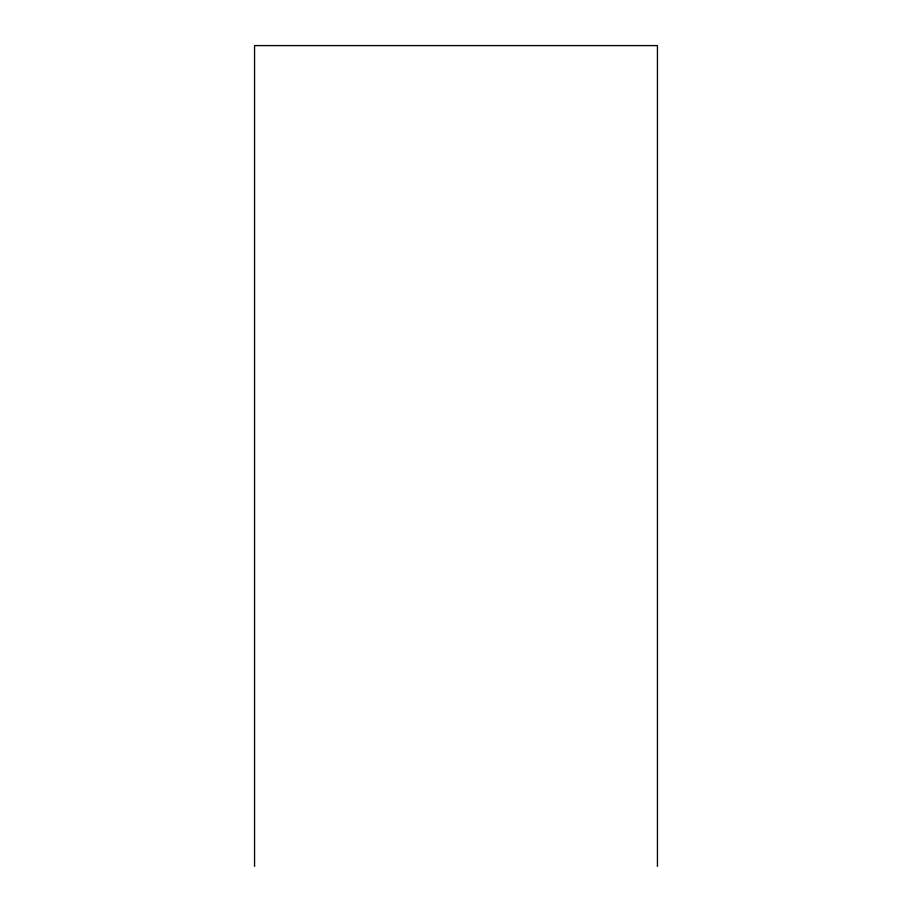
<?xml version="1.0" encoding="UTF-8"?>
<svg xmlns="http://www.w3.org/2000/svg" width="912" height="912" viewBox="0 0 912 912"><rect width="100%" height="100%" fill="white"/><g stroke="black" fill="none" stroke-linecap="round" stroke-linejoin="round"><path stroke-width="1.37" d="M657.449 866.4L657.449 45.6L254.551 45.6L254.551 866.4"/></g></svg>
